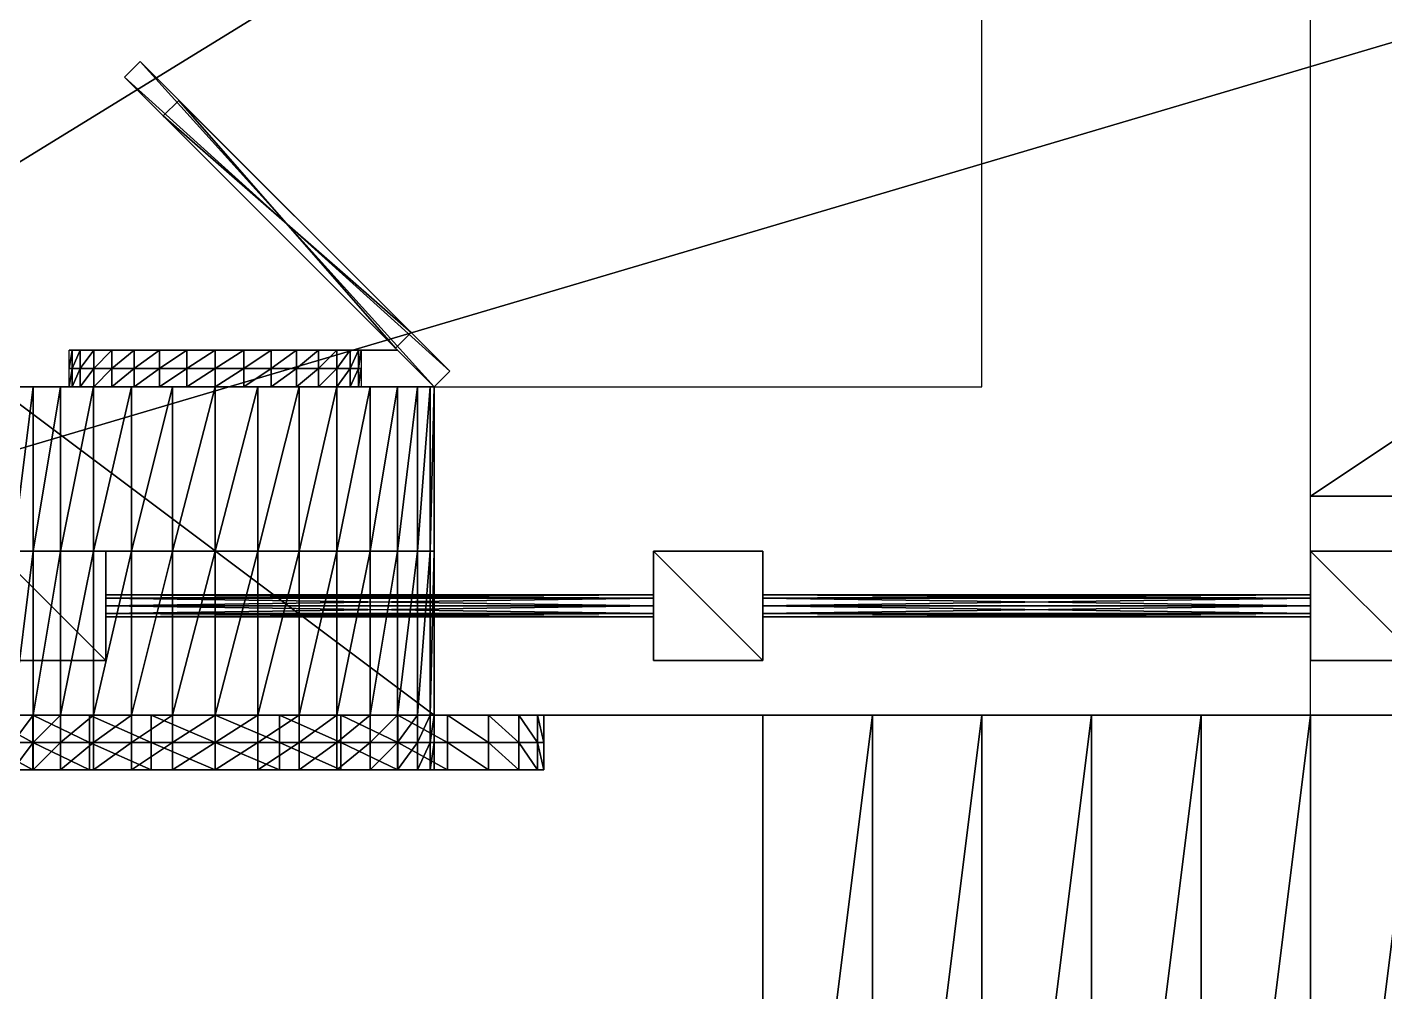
# Model space of a CAD drawing. Header units: metres. Extents: x -124 to 60, y -56 to 44.
# Drawn here: x -37.72 to -25.32, y 1.47 to 10.28 of the extents above; entities that cross this region are included whole.
import ezdxf

# ---------------------------------------------------------------- set-up
doc = ezdxf.new("R2010")
doc.units = ezdxf.units.M

msp = doc.modelspace()

# ---------------------------------------------------------------- linework, layer by layer
for points in [[(4, 26), (4, 6), (-26, 6)], [(-26, 6), (-26, 26), (4, 26)], [(-46, 4, 46), (8, 4, 46), (8, 20, 46)], [(8, 20, 46), (-46, 20, 46), (-46, 4, 46)], [(-20, 20, 20), (-20, 4, 20), (-46, 4, 20)], [(-46, 4, 20), (-46, 20, 20), (-20, 20, 20)], [(-29, 17, 8), (-43, 17, 8), (-43, 7, 8)], [(-43, 7, 8), (-29, 7, 8), (-29, 17, 8)], [(-36.8284, 9.82843, 16), (-36.687, 9.96985, 16), (-36.687, 9.96985, 8)], [(-36.687, 9.96985, 8), (-36.8284, 9.82843, 8), (-36.8284, 9.82843, 16)], [(-36.8284, 9.82843, 8), (-36.687, 9.96985, 8), (-33.8586, 7.14142, 8)], [(-36.687, 9.96985, 16), (-36.8284, 9.82843, 16), (-34, 7, 16)], [(-34, 7, 16), (-33.8586, 7.14142, 16), (-36.687, 9.96985, 16)], [(-36.4749, 9.47487, 8.75), (-36.8284, 9.82843, 8), (-34, 7, 8)], [(-34.3536, 7.35355, 15), (-34, 7, 16), (-36.8284, 9.82843, 16)], [(-36.8284, 9.82843, 16), (-36.4749, 9.47487, 15), (-34.3536, 7.35355, 15)], [(-36.4749, 9.47487, 15), (-36.8284, 9.82843, 16), (-36.8284, 9.82843, 8)], [(-36.8284, 9.82843, 8), (-36.4749, 9.47487, 8.75), (-36.4749, 9.47487, 15)], [(-33.8586, 7.14142, 8), (-34, 7, 8), (-36.8284, 9.82843, 8)], [(-36.4749, 9.47487, 8.75), (-36.3335, 9.61629, 8.75), (-36.3335, 9.61629, 10.25)], [(-36.3335, 9.61629, 10.25), (-36.4749, 9.47487, 10.25), (-36.4749, 9.47487, 8.75)], [(-36.4749, 9.47487, 10.25), (-36.3335, 9.61629, 10.25), (-34.2121, 7.49497, 10.25)], [(-36.3335, 9.61629, 8.75), (-36.4749, 9.47487, 8.75), (-34.3536, 7.35355, 8.75)], [(-36.3335, 9.61629, 11), (-36.3335, 9.61629, 15), (-36.4749, 9.47487, 15)], [(-36.4749, 9.47487, 15), (-36.4749, 9.47487, 11), (-36.3335, 9.61629, 11)], [(-34.2121, 7.49497, 11), (-36.3335, 9.61629, 11), (-36.4749, 9.47487, 11)], [(-34.3536, 7.35355, 15), (-36.4749, 9.47487, 15), (-36.3335, 9.61629, 15)], [(-34.3536, 7.35355, 8.75), (-34.2121, 7.49497, 8.75), (-36.3335, 9.61629, 8.75)], [(-36.3335, 9.61629, 15), (-34.2121, 7.49497, 15), (-34.3536, 7.35355, 15)], [(-36.3335, 9.61629, 10.25), (-36.3335, 9.61629, 8.75), (-34.2121, 7.49497, 8.75)], [(-34.2121, 7.49497, 8.75), (-34.2121, 7.49497, 10.25), (-36.3335, 9.61629, 10.25)], [(-36.3335, 9.61629, 15), (-36.3335, 9.61629, 11), (-34.2121, 7.49497, 11)], [(-34.2121, 7.49497, 11), (-34.2121, 7.49497, 15), (-36.3335, 9.61629, 15)], [(-34, 7, 8), (-34.3536, 7.35355, 8.75), (-36.4749, 9.47487, 8.75)], [(-34.2121, 7.49497, 10.25), (-34.3536, 7.35355, 10.25), (-36.4749, 9.47487, 10.25)], [(-36.4749, 9.47487, 11), (-34.3536, 7.35355, 11), (-34.2121, 7.49497, 11)], [(-36.4749, 9.47487, 10.25), (-34.3536, 7.35355, 10.25), (-34.3536, 7.35355, 11)], [(-34.3536, 7.35355, 11), (-36.4749, 9.47487, 11), (-36.4749, 9.47487, 10.25)], [(-34.3536, 7.35355, 10.25), (-34.2121, 7.49497, 10.25), (-34.2121, 7.49497, 8.75)], [(-34.2121, 7.49497, 8.75), (-34.3536, 7.35355, 8.75), (-34.3536, 7.35355, 10.25)], [(-34.2121, 7.49497, 15), (-34.2121, 7.49497, 11), (-34.3536, 7.35355, 11)], [(-34.3536, 7.35355, 11), (-34.3536, 7.35355, 15), (-34.2121, 7.49497, 15)], [(-37.3077, 7.33333, 16.2601), (-37.3077, 7.16667, 16.2601), (-37.3333, 7.16667, 16)], [(-37.3333, 7.16667, 16), (-37.3333, 7.33333, 16), (-37.3077, 7.33333, 16.2601)], [(-34.3333, 7.33333, 17.5), (-37.3333, 7.33333, 17.5), (-37.3333, 7.33333, 16)], [(-37.3333, 7.33333, 16), (-34.3333, 7.33333, 16), (-34.3333, 7.33333, 17.5)], [(-37.2318, 7.33333, 16.5102), (-37.2318, 7.16667, 16.5102), (-37.3077, 7.16667, 16.2601)], [(-37.3077, 7.16667, 16.2601), (-37.3077, 7.33333, 16.2601), (-37.2318, 7.33333, 16.5102)], [(-37.1086, 7.33333, 16.7408), (-37.1086, 7.16667, 16.7408), (-37.2318, 7.16667, 16.5102)], [(-37.2318, 7.16667, 16.5102), (-37.2318, 7.33333, 16.5102), (-37.1086, 7.33333, 16.7408)], [(-36.9428, 7.33333, 16.9428), (-36.9428, 7.16667, 16.9428), (-37.1086, 7.16667, 16.7408)], [(-37.1086, 7.16667, 16.7408), (-37.1086, 7.33333, 16.7408), (-36.9428, 7.33333, 16.9428)], [(-36.7408, 7.33333, 17.1086), (-36.7408, 7.16667, 17.1086), (-36.9428, 7.16667, 16.9428)], [(-36.9428, 7.16667, 16.9428), (-36.9428, 7.33333, 16.9428), (-36.7408, 7.33333, 17.1086)], [(-36.5102, 7.33333, 17.2318), (-36.5102, 7.16667, 17.2318), (-36.7408, 7.16667, 17.1086)], [(-36.7408, 7.16667, 17.1086), (-36.7408, 7.33333, 17.1086), (-36.5102, 7.33333, 17.2318)], [(-36.2601, 7.33333, 17.3077), (-36.2601, 7.16667, 17.3077), (-36.5102, 7.16667, 17.2318)], [(-36.5102, 7.16667, 17.2318), (-36.5102, 7.33333, 17.2318), (-36.2601, 7.33333, 17.3077)], [(-36, 7.33333, 17.3333), (-36, 7.16667, 17.3333), (-36.2601, 7.16667, 17.3077)], [(-36.2601, 7.16667, 17.3077), (-36.2601, 7.33333, 17.3077), (-36, 7.33333, 17.3333)], [(-35.7399, 7.33333, 17.3077), (-35.7399, 7.16667, 17.3077), (-36, 7.16667, 17.3333)], [(-36, 7.16667, 17.3333), (-36, 7.33333, 17.3333), (-35.7399, 7.33333, 17.3077)], [(-35.4898, 7.33333, 17.2318), (-35.4898, 7.16667, 17.2318), (-35.7399, 7.16667, 17.3077)], [(-35.7399, 7.16667, 17.3077), (-35.7399, 7.33333, 17.3077), (-35.4898, 7.33333, 17.2318)], [(-35.2592, 7.33333, 17.1086), (-35.2592, 7.16667, 17.1086), (-35.4898, 7.16667, 17.2318)], [(-35.4898, 7.16667, 17.2318), (-35.4898, 7.33333, 17.2318), (-35.2592, 7.33333, 17.1086)], [(-35.0572, 7.33333, 16.9428), (-35.0572, 7.16667, 16.9428), (-35.2592, 7.16667, 17.1086)], [(-35.2592, 7.16667, 17.1086), (-35.2592, 7.33333, 17.1086), (-35.0572, 7.33333, 16.9428)], [(-34.8914, 7.33333, 16.7408), (-34.8914, 7.16667, 16.7408), (-35.0572, 7.16667, 16.9428)], [(-35.0572, 7.16667, 16.9428), (-35.0572, 7.33333, 16.9428), (-34.8914, 7.33333, 16.7408)], [(-34.7682, 7.33333, 16.5102), (-34.7682, 7.16667, 16.5102), (-34.8914, 7.16667, 16.7408)], [(-34.8914, 7.16667, 16.7408), (-34.8914, 7.33333, 16.7408), (-34.7682, 7.33333, 16.5102)], [(-34.6923, 7.33333, 16.2601), (-34.6923, 7.16667, 16.2601), (-34.7682, 7.16667, 16.5102)], [(-34.7682, 7.16667, 16.5102), (-34.7682, 7.33333, 16.5102), (-34.6923, 7.33333, 16.2601)], [(-34.6667, 7.33333, 16), (-34.6667, 7.16667, 16), (-34.6923, 7.16667, 16.2601)], [(-34.6923, 7.16667, 16.2601), (-34.6923, 7.33333, 16.2601), (-34.6667, 7.33333, 16)], [(-34.3536, 7.35355, 8.75), (-34, 7, 8), (-34, 7, 16)], [(-34, 7, 16), (-34.3536, 7.35355, 15), (-34.3536, 7.35355, 8.75)], [(-37.3077, 7.16667, 16.2601), (-37.3077, 7, 16.2601), (-37.3333, 7, 16)], [(-37.3333, 7, 16), (-37.3333, 7.16667, 16), (-37.3077, 7.16667, 16.2601)], [(-37.2318, 7.16667, 16.5102), (-37.2318, 7, 16.5102), (-37.3077, 7, 16.2601)], [(-37.3077, 7, 16.2601), (-37.3077, 7.16667, 16.2601), (-37.2318, 7.16667, 16.5102)], [(-37.1086, 7.16667, 16.7408), (-37.1086, 7, 16.7408), (-37.2318, 7, 16.5102)], [(-37.2318, 7, 16.5102), (-37.2318, 7.16667, 16.5102), (-37.1086, 7.16667, 16.7408)], [(-36.9428, 7.16667, 16.9428), (-36.9428, 7, 16.9428), (-37.1086, 7, 16.7408)], [(-37.1086, 7, 16.7408), (-37.1086, 7.16667, 16.7408), (-36.9428, 7.16667, 16.9428)], [(-36.7408, 7.16667, 17.1086), (-36.7408, 7, 17.1086), (-36.9428, 7, 16.9428)], [(-36.9428, 7, 16.9428), (-36.9428, 7.16667, 16.9428), (-36.7408, 7.16667, 17.1086)], [(-36.5102, 7.16667, 17.2318), (-36.5102, 7, 17.2318), (-36.7408, 7, 17.1086)], [(-36.7408, 7, 17.1086), (-36.7408, 7.16667, 17.1086), (-36.5102, 7.16667, 17.2318)], [(-36.2601, 7.16667, 17.3077), (-36.2601, 7, 17.3077), (-36.5102, 7, 17.2318)], [(-36.5102, 7, 17.2318), (-36.5102, 7.16667, 17.2318), (-36.2601, 7.16667, 17.3077)], [(-36, 7.16667, 17.3333), (-36, 7, 17.3333), (-36.2601, 7, 17.3077)], [(-36.2601, 7, 17.3077), (-36.2601, 7.16667, 17.3077), (-36, 7.16667, 17.3333)], [(-35.7399, 7.16667, 17.3077), (-35.7399, 7, 17.3077), (-36, 7, 17.3333)], [(-36, 7, 17.3333), (-36, 7.16667, 17.3333), (-35.7399, 7.16667, 17.3077)], [(-35.4898, 7.16667, 17.2318), (-35.4898, 7, 17.2318), (-35.7399, 7, 17.3077)], [(-35.7399, 7, 17.3077), (-35.7399, 7.16667, 17.3077), (-35.4898, 7.16667, 17.2318)], [(-35.2592, 7.16667, 17.1086), (-35.2592, 7, 17.1086), (-35.4898, 7, 17.2318)], [(-35.4898, 7, 17.2318), (-35.4898, 7.16667, 17.2318), (-35.2592, 7.16667, 17.1086)], [(-35.0572, 7.16667, 16.9428), (-35.0572, 7, 16.9428), (-35.2592, 7, 17.1086)], [(-35.2592, 7, 17.1086), (-35.2592, 7.16667, 17.1086), (-35.0572, 7.16667, 16.9428)], [(-34.8914, 7.16667, 16.7408), (-34.8914, 7, 16.7408), (-35.0572, 7, 16.9428)], [(-35.0572, 7, 16.9428), (-35.0572, 7.16667, 16.9428), (-34.8914, 7.16667, 16.7408)], [(-34.7682, 7.16667, 16.5102), (-34.7682, 7, 16.5102), (-34.8914, 7, 16.7408)], [(-34.8914, 7, 16.7408), (-34.8914, 7.16667, 16.7408), (-34.7682, 7.16667, 16.5102)], [(-34.6923, 7.16667, 16.2601), (-34.6923, 7, 16.2601), (-34.7682, 7, 16.5102)], [(-34.7682, 7, 16.5102), (-34.7682, 7.16667, 16.5102), (-34.6923, 7.16667, 16.2601)], [(-34.6667, 7.16667, 16), (-34.6667, 7, 16), (-34.6923, 7, 16.2601)], [(-34.6923, 7, 16.2601), (-34.6923, 7.16667, 16.2601), (-34.6667, 7.16667, 16)], [(-34, 7, 8), (-33.8586, 7.14142, 8), (-33.8586, 7.14142, 16)], [(-33.8586, 7.14142, 16), (-34, 7, 16), (-34, 7, 8)], [(-34, 4, 8), (-34, 7, 8), (-38, 7, 8)], [(-38, 7, 8), (-38, 4, 8), (-34, 4, 8)], [(-37.6346, 7, 16.3252), (-37.9616, 7, 16.3902), (-38, 7, 16)], [(-38, 7, 16), (-37.6667, 7, 16), (-37.6346, 7, 16.3252)], [(-37.5398, 7, 16.6378), (-37.8478, 7, 16.7654), (-37.9616, 7, 16.3902)], [(-37.9616, 7, 16.3902), (-37.6346, 7, 16.3252), (-37.5398, 7, 16.6378)], [(-37.8478, 5.5, 16.7654), (-37.8478, 7, 16.7654), (-37.6629, 7, 17.1111)], [(-37.6629, 7, 17.1111), (-37.6629, 5.5, 17.1111), (-37.8478, 5.5, 16.7654)], [(-37.3858, 7, 16.926), (-37.6629, 7, 17.1111), (-37.8478, 7, 16.7654)], [(-37.8478, 7, 16.7654), (-37.5398, 7, 16.6378), (-37.3858, 7, 16.926)], [(-37.3077, 7, 16.2601), (-37.6346, 7, 16.3252), (-37.6667, 7, 16)], [(-37.6667, 7, 16), (-37.3333, 7, 16), (-37.3077, 7, 16.2601)], [(-37.6629, 5.5, 17.1111), (-37.6629, 7, 17.1111), (-37.4142, 7, 17.4142)], [(-37.4142, 7, 17.4142), (-37.4142, 5.5, 17.4142), (-37.6629, 5.5, 17.1111)], [(-37.1785, 7, 17.1785), (-37.4142, 7, 17.4142), (-37.6629, 7, 17.1111)], [(-37.6629, 7, 17.1111), (-37.3858, 7, 16.926), (-37.1785, 7, 17.1785)], [(-37.2318, 7, 16.5102), (-37.5398, 7, 16.6378), (-37.6346, 7, 16.3252)], [(-37.6346, 7, 16.3252), (-37.3077, 7, 16.2601), (-37.2318, 7, 16.5102)], [(-37.1086, 7, 16.7408), (-37.3858, 7, 16.926), (-37.5398, 7, 16.6378)], [(-37.5398, 7, 16.6378), (-37.2318, 7, 16.5102), (-37.1086, 7, 16.7408)], [(-37.4142, 5.5, 17.4142), (-37.4142, 7, 17.4142), (-37.1111, 7, 17.6629)], [(-37.1111, 7, 17.6629), (-37.1111, 5.5, 17.6629), (-37.4142, 5.5, 17.4142)], [(-36.9259, 7, 17.3858), (-37.1111, 7, 17.6629), (-37.4142, 7, 17.4142)], [(-37.4142, 7, 17.4142), (-37.1785, 7, 17.1785), (-36.9259, 7, 17.3858)], [(-36.9428, 7, 16.9428), (-37.1785, 7, 17.1785), (-37.3858, 7, 16.926)], [(-37.3858, 7, 16.926), (-37.1086, 7, 16.7408), (-36.9428, 7, 16.9428)], [(-36.7408, 7, 17.1086), (-36.9259, 7, 17.3858), (-37.1785, 7, 17.1785)], [(-37.1785, 7, 17.1785), (-36.9428, 7, 16.9428), (-36.7408, 7, 17.1086)], [(-37.1111, 5.5, 17.6629), (-37.1111, 7, 17.6629), (-36.7654, 7, 17.8478)], [(-36.7654, 7, 17.8478), (-36.7654, 5.5, 17.8478), (-37.1111, 5.5, 17.6629)], [(-36.6378, 7, 17.5398), (-36.7654, 7, 17.8478), (-37.1111, 7, 17.6629)], [(-37.1111, 7, 17.6629), (-36.9259, 7, 17.3858), (-36.6378, 7, 17.5398)], [(-36.5102, 7, 17.2318), (-36.6378, 7, 17.5398), (-36.9259, 7, 17.3858)], [(-36.9259, 7, 17.3858), (-36.7408, 7, 17.1086), (-36.5102, 7, 17.2318)], [(-36.7654, 5.5, 17.8478), (-36.7654, 7, 17.8478), (-36.3902, 7, 17.9616)], [(-36.3902, 7, 17.9616), (-36.3902, 5.5, 17.9616), (-36.7654, 5.5, 17.8478)], [(-36.3251, 7, 17.6346), (-36.3902, 7, 17.9616), (-36.7654, 7, 17.8478)], [(-36.7654, 7, 17.8478), (-36.6378, 7, 17.5398), (-36.3251, 7, 17.6346)], [(-36.2601, 7, 17.3077), (-36.3251, 7, 17.6346), (-36.6378, 7, 17.5398)], [(-36.6378, 7, 17.5398), (-36.5102, 7, 17.2318), (-36.2601, 7, 17.3077)], [(-36.3902, 5.5, 17.9616), (-36.3902, 7, 17.9616), (-36, 7, 18)], [(-36, 7, 18), (-36, 5.5, 18), (-36.3902, 5.5, 17.9616)], [(-36, 7, 17.6667), (-36, 7, 18), (-36.3902, 7, 17.9616)], [(-36.3902, 7, 17.9616), (-36.3251, 7, 17.6346), (-36, 7, 17.6667)], [(-36, 7, 17.3333), (-36, 7, 17.6667), (-36.3251, 7, 17.6346)], [(-36.3251, 7, 17.6346), (-36.2601, 7, 17.3077), (-36, 7, 17.3333)], [(-36, 5.5, 18), (-36, 7, 18), (-35.6098, 7, 17.9616)], [(-35.6098, 7, 17.9616), (-35.6098, 5.5, 17.9616), (-36, 5.5, 18)], [(-35.7399, 7, 17.3077), (-35.6749, 7, 17.6346), (-36, 7, 17.6667)], [(-36, 7, 17.6667), (-36, 7, 17.3333), (-35.7399, 7, 17.3077)], [(-35.6749, 7, 17.6346), (-35.6098, 7, 17.9616), (-36, 7, 18)], [(-36, 7, 18), (-36, 7, 17.6667), (-35.6749, 7, 17.6346)], [(-35.6749, 7, 17.6346), (-35.7399, 7, 17.3077), (-35.4898, 7, 17.2318)], [(-35.4898, 7, 17.2318), (-35.3622, 7, 17.5398), (-35.6749, 7, 17.6346)], [(-35.6098, 7, 17.9616), (-35.6749, 7, 17.6346), (-35.3622, 7, 17.5398)], [(-35.6098, 5.5, 17.9616), (-35.6098, 7, 17.9616), (-35.2346, 7, 17.8478)], [(-35.2346, 7, 17.8478), (-35.2346, 5.5, 17.8478), (-35.6098, 5.5, 17.9616)], [(-35.3622, 7, 17.5398), (-35.2346, 7, 17.8478), (-35.6098, 7, 17.9616)], [(-35.3622, 7, 17.5398), (-35.4898, 7, 17.2318), (-35.2592, 7, 17.1086)], [(-35.2592, 7, 17.1086), (-35.0741, 7, 17.3858), (-35.3622, 7, 17.5398)], [(-35.2346, 7, 17.8478), (-35.3622, 7, 17.5398), (-35.0741, 7, 17.3858)], [(-35.0741, 7, 17.3858), (-35.2592, 7, 17.1086), (-35.0572, 7, 16.9428)], [(-35.2346, 5.5, 17.8478), (-35.2346, 7, 17.8478), (-34.8889, 7, 17.6629)], [(-34.8889, 7, 17.6629), (-34.8889, 5.5, 17.6629), (-35.2346, 5.5, 17.8478)], [(-35.0741, 7, 17.3858), (-34.8889, 7, 17.6629), (-35.2346, 7, 17.8478)], [(-35.0572, 7, 16.9428), (-34.8215, 7, 17.1785), (-35.0741, 7, 17.3858)], [(-34.8889, 7, 17.6629), (-35.0741, 7, 17.3858), (-34.8215, 7, 17.1785)], [(-34.8215, 7, 17.1785), (-35.0572, 7, 16.9428), (-34.8914, 7, 16.7408)], [(-34.6142, 7, 16.926), (-34.8914, 7, 16.7408), (-34.7682, 7, 16.5102)], [(-34.8914, 7, 16.7408), (-34.6142, 7, 16.926), (-34.8215, 7, 17.1785)], [(-34.8889, 5.5, 17.6629), (-34.8889, 7, 17.6629), (-34.5858, 7, 17.4142)], [(-34.5858, 7, 17.4142), (-34.5858, 5.5, 17.4142), (-34.8889, 5.5, 17.6629)], [(-34.8215, 7, 17.1785), (-34.5858, 7, 17.4142), (-34.8889, 7, 17.6629)], [(-34.5858, 7, 17.4142), (-34.8215, 7, 17.1785), (-34.6142, 7, 16.926)], [(-34.4602, 7, 16.6378), (-34.7682, 7, 16.5102), (-34.6923, 7, 16.2601)], [(-34.7682, 7, 16.5102), (-34.4602, 7, 16.6378), (-34.6142, 7, 16.926)], [(-34.3654, 7, 16.3252), (-34.6923, 7, 16.2601), (-34.6667, 7, 16)], [(-34.6923, 7, 16.2601), (-34.3654, 7, 16.3252), (-34.4602, 7, 16.6378)], [(-34.6667, 7, 16), (-34.3333, 7, 16), (-34.3654, 7, 16.3252)], [(-34.3371, 7, 17.1111), (-34.6142, 7, 16.926), (-34.4602, 7, 16.6378)], [(-34.6142, 7, 16.926), (-34.3371, 7, 17.1111), (-34.5858, 7, 17.4142)], [(-34.5858, 5.5, 17.4142), (-34.5858, 7, 17.4142), (-34.3371, 7, 17.1111)], [(-34.3371, 7, 17.1111), (-34.3371, 5.5, 17.1111), (-34.5858, 5.5, 17.4142)], [(-34.1522, 7, 16.7654), (-34.4602, 7, 16.6378), (-34.3654, 7, 16.3252)], [(-34.4602, 7, 16.6378), (-34.1522, 7, 16.7654), (-34.3371, 7, 17.1111)], [(-34.0384, 7, 16.3902), (-34.3654, 7, 16.3252), (-34.3333, 7, 16)], [(-34.3654, 7, 16.3252), (-34.0384, 7, 16.3902), (-34.1522, 7, 16.7654)], [(-34.3371, 5.5, 17.1111), (-34.3371, 7, 17.1111), (-34.1522, 7, 16.7654)], [(-34.1522, 7, 16.7654), (-34.1522, 5.5, 16.7654), (-34.3371, 5.5, 17.1111)], [(-34.3333, 7, 16), (-34, 7, 16), (-34.0384, 7, 16.3902)], [(-34.1522, 5.5, 16.7654), (-34.1522, 7, 16.7654), (-34.0384, 7, 16.3902)], [(-34.0384, 7, 16.3902), (-34.0384, 5.5, 16.3902), (-34.1522, 5.5, 16.7654)], [(-34.0384, 5.5, 16.3902), (-34.0384, 7, 16.3902), (-34, 7, 16)], [(-34, 7, 16), (-34, 5.5, 16), (-34.0384, 5.5, 16.3902)], [(-34, 4, 8), (-34, 4, 16), (-34, 7, 16)], [(-34, 7, 16), (-34, 7, 8), (-34, 4, 8)], [(-26, 0), (-26, 6), (-18, 6)], [(-18, 6), (-18, 0), (-26, 0)], [(-37, 4.5, 24), (-37, 5.5, 24), (-38, 5.5, 24)], [(-38, 5.5, 24), (-38, 4.5, 24), (-37, 4.5, 24)], [(-38, 5.5, 20), (-38, 5.5, 24), (-37, 5.5, 24)], [(-37, 5.5, 24), (-37, 5.5, 20), (-38, 5.5, 20)], [(-37.8478, 4, 16.7654), (-37.8478, 5.5, 16.7654), (-37.6629, 5.5, 17.1111)], [(-37.6629, 5.5, 17.1111), (-37.6629, 4, 17.1111), (-37.8478, 4, 16.7654)], [(-37.6629, 4, 17.1111), (-37.6629, 5.5, 17.1111), (-37.4142, 5.5, 17.4142)], [(-37.4142, 5.5, 17.4142), (-37.4142, 4, 17.4142), (-37.6629, 4, 17.1111)], [(-37.4142, 4, 17.4142), (-37.4142, 5.5, 17.4142), (-37.1111, 5.5, 17.6629)], [(-37.1111, 5.5, 17.6629), (-37.1111, 4, 17.6629), (-37.4142, 4, 17.4142)], [(-37.1111, 4, 17.6629), (-37.1111, 5.5, 17.6629), (-36.7654, 5.5, 17.8478)], [(-36.7654, 5.5, 17.8478), (-36.7654, 4, 17.8478), (-37.1111, 4, 17.6629)], [(-37, 5.5, 20), (-37, 5.5, 24), (-37, 4.5, 24)], [(-37, 4.5, 24), (-37, 4.5, 20), (-37, 5.5, 20)], [(-36.7654, 4, 17.8478), (-36.7654, 5.5, 17.8478), (-36.3902, 5.5, 17.9616)], [(-36.3902, 5.5, 17.9616), (-36.3902, 4, 17.9616), (-36.7654, 4, 17.8478)], [(-36.3902, 4, 17.9616), (-36.3902, 5.5, 17.9616), (-36, 5.5, 18)], [(-36, 5.5, 18), (-36, 4, 18), (-36.3902, 4, 17.9616)], [(-36, 4, 18), (-36, 5.5, 18), (-35.6098, 5.5, 17.9616)], [(-35.6098, 5.5, 17.9616), (-35.6098, 4, 17.9616), (-36, 4, 18)], [(-35.6098, 4, 17.9616), (-35.6098, 5.5, 17.9616), (-35.2346, 5.5, 17.8478)], [(-35.2346, 5.5, 17.8478), (-35.2346, 4, 17.8478), (-35.6098, 4, 17.9616)], [(-35.2346, 4, 17.8478), (-35.2346, 5.5, 17.8478), (-34.8889, 5.5, 17.6629)], [(-34.8889, 5.5, 17.6629), (-34.8889, 4, 17.6629), (-35.2346, 4, 17.8478)], [(-34.8889, 4, 17.6629), (-34.8889, 5.5, 17.6629), (-34.5858, 5.5, 17.4142)], [(-34.5858, 5.5, 17.4142), (-34.5858, 4, 17.4142), (-34.8889, 4, 17.6629)], [(-34.5858, 4, 17.4142), (-34.5858, 5.5, 17.4142), (-34.3371, 5.5, 17.1111)], [(-34.3371, 5.5, 17.1111), (-34.3371, 4, 17.1111), (-34.5858, 4, 17.4142)], [(-34.3371, 4, 17.1111), (-34.3371, 5.5, 17.1111), (-34.1522, 5.5, 16.7654)], [(-34.1522, 5.5, 16.7654), (-34.1522, 4, 16.7654), (-34.3371, 4, 17.1111)], [(-34.1522, 4, 16.7654), (-34.1522, 5.5, 16.7654), (-34.0384, 5.5, 16.3902)], [(-34.0384, 5.5, 16.3902), (-34.0384, 4, 16.3902), (-34.1522, 4, 16.7654)], [(-34.0384, 4, 16.3902), (-34.0384, 5.5, 16.3902), (-34, 5.5, 16)], [(-34, 5.5, 16), (-34, 4, 16), (-34.0384, 4, 16.3902)], [(-31, 4.5, 24), (-31, 5.5, 24), (-32, 5.5, 24)], [(-32, 5.5, 24), (-32, 4.5, 24), (-31, 4.5, 24)], [(-32, 5.5, 20), (-32, 5.5, 24), (-31, 5.5, 24)], [(-31, 5.5, 24), (-31, 5.5, 20), (-32, 5.5, 20)], [(-32, 4.5, 20), (-32, 4.5, 24), (-32, 5.5, 24)], [(-32, 5.5, 24), (-32, 5.5, 20), (-32, 4.5, 20)], [(-31, 5.5, 20), (-31, 5.5, 24), (-31, 4.5, 24)], [(-31, 4.5, 24), (-31, 4.5, 20), (-31, 5.5, 20)], [(-25, 4.5, 24), (-25, 5.5, 24), (-26, 5.5, 24)], [(-26, 5.5, 24), (-26, 4.5, 24), (-25, 4.5, 24)], [(-26, 5.5, 20), (-26, 5.5, 24), (-25, 5.5, 24)], [(-25, 5.5, 24), (-25, 5.5, 20), (-26, 5.5, 20)], [(-26, 4.5, 20), (-26, 4.5, 24), (-26, 5.5, 24)], [(-26, 5.5, 24), (-26, 5.5, 20), (-26, 4.5, 20)], [(-32, 5.07071, 23.5707), (-32, 5.1, 23.5), (-37, 5.1, 23.5)], [(-37, 5.1, 23.5), (-37, 5.07071, 23.5707), (-32, 5.07071, 23.5707)], [(-32, 5.1, 23.5), (-32, 5.07071, 23.4293), (-37, 5.07071, 23.4293)], [(-37, 5.07071, 23.4293), (-37, 5.1, 23.5), (-32, 5.1, 23.5)], [(-32, 5.07071, 22.5707), (-32, 5.1, 22.5), (-37, 5.1, 22.5)], [(-37, 5.1, 22.5), (-37, 5.07071, 22.5707), (-32, 5.07071, 22.5707)], [(-32, 5.1, 22.5), (-32, 5.07071, 22.4293), (-37, 5.07071, 22.4293)], [(-37, 5.07071, 22.4293), (-37, 5.1, 22.5), (-32, 5.1, 22.5)], [(-32, 5.07071, 21.5707), (-32, 5.1, 21.5), (-37, 5.1, 21.5)], [(-37, 5.1, 21.5), (-37, 5.07071, 21.5707), (-32, 5.07071, 21.5707)], [(-32, 5.1, 21.5), (-32, 5.07071, 21.4293), (-37, 5.07071, 21.4293)], [(-37, 5.07071, 21.4293), (-37, 5.1, 21.5), (-32, 5.1, 21.5)], [(-26, 5.07071, 23.5707), (-26, 5.1, 23.5), (-31, 5.1, 23.5)], [(-31, 5.1, 23.5), (-31, 5.07071, 23.5707), (-26, 5.07071, 23.5707)], [(-26, 5.1, 23.5), (-26, 5.07071, 23.4293), (-31, 5.07071, 23.4293)], [(-31, 5.07071, 23.4293), (-31, 5.1, 23.5), (-26, 5.1, 23.5)], [(-26, 5.07071, 22.5707), (-26, 5.1, 22.5), (-31, 5.1, 22.5)], [(-31, 5.1, 22.5), (-31, 5.07071, 22.5707), (-26, 5.07071, 22.5707)], [(-26, 5.1, 22.5), (-26, 5.07071, 22.4293), (-31, 5.07071, 22.4293)], [(-31, 5.07071, 22.4293), (-31, 5.1, 22.5), (-26, 5.1, 22.5)], [(-26, 5.07071, 21.5707), (-26, 5.1, 21.5), (-31, 5.1, 21.5)], [(-31, 5.1, 21.5), (-31, 5.07071, 21.5707), (-26, 5.07071, 21.5707)], [(-26, 5.1, 21.5), (-26, 5.07071, 21.4293), (-31, 5.07071, 21.4293)], [(-31, 5.07071, 21.4293), (-31, 5.1, 21.5), (-26, 5.1, 21.5)], [(-32, 5, 23.6), (-32, 5.07071, 23.5707), (-37, 5.07071, 23.5707)], [(-37, 5.07071, 23.5707), (-37, 5, 23.6), (-32, 5, 23.6)], [(-32, 5.07071, 23.4293), (-32, 5, 23.4), (-37, 5, 23.4)], [(-37, 5, 23.4), (-37, 5.07071, 23.4293), (-32, 5.07071, 23.4293)], [(-32, 5, 22.6), (-32, 5.07071, 22.5707), (-37, 5.07071, 22.5707)], [(-37, 5.07071, 22.5707), (-37, 5, 22.6), (-32, 5, 22.6)], [(-32, 5.07071, 22.4293), (-32, 5, 22.4), (-37, 5, 22.4)], [(-37, 5, 22.4), (-37, 5.07071, 22.4293), (-32, 5.07071, 22.4293)], [(-32, 5, 21.6), (-32, 5.07071, 21.5707), (-37, 5.07071, 21.5707)], [(-37, 5.07071, 21.5707), (-37, 5, 21.6), (-32, 5, 21.6)], [(-32, 5.07071, 21.4293), (-32, 5, 21.4), (-37, 5, 21.4)], [(-37, 5, 21.4), (-37, 5.07071, 21.4293), (-32, 5.07071, 21.4293)], [(-32, 4.92929, 23.5707), (-32, 5, 23.6), (-37, 5, 23.6)], [(-37, 5, 23.6), (-37, 4.92929, 23.5707), (-32, 4.92929, 23.5707)], [(-32, 5, 23.4), (-32, 4.92929, 23.4293), (-37, 4.92929, 23.4293)], [(-37, 4.92929, 23.4293), (-37, 5, 23.4), (-32, 5, 23.4)], [(-32, 4.92929, 22.5707), (-32, 5, 22.6), (-37, 5, 22.6)], [(-37, 5, 22.6), (-37, 4.92929, 22.5707), (-32, 4.92929, 22.5707)], [(-32, 5, 22.4), (-32, 4.92929, 22.4293), (-37, 4.92929, 22.4293)], [(-37, 4.92929, 22.4293), (-37, 5, 22.4), (-32, 5, 22.4)], [(-32, 4.92929, 21.5707), (-32, 5, 21.6), (-37, 5, 21.6)], [(-37, 5, 21.6), (-37, 4.92929, 21.5707), (-32, 4.92929, 21.5707)], [(-32, 5, 21.4), (-32, 4.92929, 21.4293), (-37, 4.92929, 21.4293)], [(-37, 4.92929, 21.4293), (-37, 5, 21.4), (-32, 5, 21.4)], [(-26, 5, 23.6), (-26, 5.07071, 23.5707), (-31, 5.07071, 23.5707)], [(-31, 5.07071, 23.5707), (-31, 5, 23.6), (-26, 5, 23.6)], [(-26, 5.07071, 23.4293), (-26, 5, 23.4), (-31, 5, 23.4)], [(-31, 5, 23.4), (-31, 5.07071, 23.4293), (-26, 5.07071, 23.4293)], [(-26, 5, 22.6), (-26, 5.07071, 22.5707), (-31, 5.07071, 22.5707)], [(-31, 5.07071, 22.5707), (-31, 5, 22.6), (-26, 5, 22.6)], [(-26, 5.07071, 22.4293), (-26, 5, 22.4), (-31, 5, 22.4)], [(-31, 5, 22.4), (-31, 5.07071, 22.4293), (-26, 5.07071, 22.4293)], [(-26, 5, 21.6), (-26, 5.07071, 21.5707), (-31, 5.07071, 21.5707)], [(-31, 5.07071, 21.5707), (-31, 5, 21.6), (-26, 5, 21.6)], [(-26, 5.07071, 21.4293), (-26, 5, 21.4), (-31, 5, 21.4)], [(-31, 5, 21.4), (-31, 5.07071, 21.4293), (-26, 5.07071, 21.4293)], [(-26, 4.92929, 23.5707), (-26, 5, 23.6), (-31, 5, 23.6)], [(-31, 5, 23.6), (-31, 4.92929, 23.5707), (-26, 4.92929, 23.5707)], [(-26, 5, 23.4), (-26, 4.92929, 23.4293), (-31, 4.92929, 23.4293)], [(-31, 4.92929, 23.4293), (-31, 5, 23.4), (-26, 5, 23.4)], [(-26, 4.92929, 22.5707), (-26, 5, 22.6), (-31, 5, 22.6)], [(-31, 5, 22.6), (-31, 4.92929, 22.5707), (-26, 4.92929, 22.5707)], [(-26, 5, 22.4), (-26, 4.92929, 22.4293), (-31, 4.92929, 22.4293)], [(-31, 4.92929, 22.4293), (-31, 5, 22.4), (-26, 5, 22.4)], [(-26, 4.92929, 21.5707), (-26, 5, 21.6), (-31, 5, 21.6)], [(-31, 5, 21.6), (-31, 4.92929, 21.5707), (-26, 4.92929, 21.5707)], [(-26, 5, 21.4), (-26, 4.92929, 21.4293), (-31, 4.92929, 21.4293)], [(-31, 4.92929, 21.4293), (-31, 5, 21.4), (-26, 5, 21.4)], [(-32, 4.9, 23.5), (-32, 4.92929, 23.5707), (-37, 4.92929, 23.5707)], [(-37, 4.92929, 23.5707), (-37, 4.9, 23.5), (-32, 4.9, 23.5)], [(-32, 4.92929, 23.4293), (-32, 4.9, 23.5), (-37, 4.9, 23.5)], [(-37, 4.9, 23.5), (-37, 4.92929, 23.4293), (-32, 4.92929, 23.4293)], [(-32, 4.9, 22.5), (-32, 4.92929, 22.5707), (-37, 4.92929, 22.5707)], [(-37, 4.92929, 22.5707), (-37, 4.9, 22.5), (-32, 4.9, 22.5)], [(-32, 4.92929, 22.4293), (-32, 4.9, 22.5), (-37, 4.9, 22.5)], [(-37, 4.9, 22.5), (-37, 4.92929, 22.4293), (-32, 4.92929, 22.4293)], [(-32, 4.9, 21.5), (-32, 4.92929, 21.5707), (-37, 4.92929, 21.5707)], [(-37, 4.92929, 21.5707), (-37, 4.9, 21.5), (-32, 4.9, 21.5)], [(-32, 4.92929, 21.4293), (-32, 4.9, 21.5), (-37, 4.9, 21.5)], [(-37, 4.9, 21.5), (-37, 4.92929, 21.4293), (-32, 4.92929, 21.4293)], [(-26, 4.9, 23.5), (-26, 4.92929, 23.5707), (-31, 4.92929, 23.5707)], [(-31, 4.92929, 23.5707), (-31, 4.9, 23.5), (-26, 4.9, 23.5)], [(-26, 4.92929, 23.4293), (-26, 4.9, 23.5), (-31, 4.9, 23.5)], [(-31, 4.9, 23.5), (-31, 4.92929, 23.4293), (-26, 4.92929, 23.4293)], [(-26, 4.9, 22.5), (-26, 4.92929, 22.5707), (-31, 4.92929, 22.5707)], [(-31, 4.92929, 22.5707), (-31, 4.9, 22.5), (-26, 4.9, 22.5)], [(-26, 4.92929, 22.4293), (-26, 4.9, 22.5), (-31, 4.9, 22.5)], [(-31, 4.9, 22.5), (-31, 4.92929, 22.4293), (-26, 4.92929, 22.4293)], [(-26, 4.9, 21.5), (-26, 4.92929, 21.5707), (-31, 4.92929, 21.5707)], [(-31, 4.92929, 21.5707), (-31, 4.9, 21.5), (-26, 4.9, 21.5)], [(-26, 4.92929, 21.4293), (-26, 4.9, 21.5), (-31, 4.9, 21.5)], [(-31, 4.9, 21.5), (-31, 4.92929, 21.4293), (-26, 4.92929, 21.4293)], [(-37, 4.5, 20), (-37, 4.5, 24), (-38, 4.5, 24)], [(-38, 4.5, 24), (-38, 4.5, 20), (-37, 4.5, 20)], [(-31, 4.5, 20), (-31, 4.5, 24), (-32, 4.5, 24)], [(-32, 4.5, 24), (-32, 4.5, 20), (-31, 4.5, 20)], [(-25, 4.5, 20), (-25, 4.5, 24), (-26, 4.5, 24)], [(-26, 4.5, 24), (-26, 4.5, 20), (-25, 4.5, 20)], [(-46, 4, 8), (-31, 4, 8), (-31, -4, 8)], [(-31, -4, 8), (-46, -4, 8), (-46, 4, 8)], [(-46, 4, 19), (-20, 4, 19), (-20, 4, 20)], [(-20, 4, 20), (-46, 4, 20), (-46, 4, 19)], [(-46, 4, 19), (-36, 4, 19), (-39, 4, 16)], [(-37.6667, 3.75, 18.4944), (-37.6667, 4, 18.4944), (-38.1213, 4, 18.1213)], [(-38.1213, 4, 18.1213), (-38.1213, 3.75, 18.1213), (-37.6667, 3.75, 18.4944)], [(-37.6629, 4, 17.1111), (-37.6629, 3.75, 17.1111), (-37.8478, 3.75, 16.7654)], [(-37.8478, 3.75, 16.7654), (-37.8478, 4, 16.7654), (-37.6629, 4, 17.1111)], [(-37.148, 3.75, 18.7716), (-37.148, 4, 18.7716), (-37.6667, 4, 18.4944)], [(-37.6667, 4, 18.4944), (-37.6667, 3.75, 18.4944), (-37.148, 3.75, 18.7716)], [(-37.4142, 4, 17.4142), (-37.4142, 3.75, 17.4142), (-37.6629, 3.75, 17.1111)], [(-37.6629, 3.75, 17.1111), (-37.6629, 4, 17.1111), (-37.4142, 4, 17.4142)], [(-37.1111, 4, 17.6629), (-37.1111, 3.75, 17.6629), (-37.4142, 3.75, 17.4142)], [(-37.4142, 3.75, 17.4142), (-37.4142, 4, 17.4142), (-37.1111, 4, 17.6629)], [(-36.5853, 3.75, 18.9424), (-36.5853, 4, 18.9424), (-37.148, 4, 18.7716)], [(-37.148, 4, 18.7716), (-37.148, 3.75, 18.7716), (-36.5853, 3.75, 18.9424)], [(-36.7654, 4, 17.8478), (-36.7654, 3.75, 17.8478), (-37.1111, 3.75, 17.6629)], [(-37.1111, 3.75, 17.6629), (-37.1111, 4, 17.6629), (-36.7654, 4, 17.8478)], [(-36.3902, 4, 17.9616), (-36.3902, 3.75, 17.9616), (-36.7654, 3.75, 17.8478)], [(-36.7654, 3.75, 17.8478), (-36.7654, 4, 17.8478), (-36.3902, 4, 17.9616)], [(-36, 3.75, 19), (-36, 4, 19), (-36.5853, 4, 18.9424)], [(-36.5853, 4, 18.9424), (-36.5853, 3.75, 18.9424), (-36, 3.75, 19)], [(-36, 4, 18), (-36, 3.75, 18), (-36.3902, 3.75, 17.9616)], [(-36.3902, 3.75, 17.9616), (-36.3902, 4, 17.9616), (-36, 4, 18)], [(-35.6098, 4, 17.9616), (-35.6098, 3.75, 17.9616), (-36, 3.75, 18)], [(-36, 3.75, 18), (-36, 4, 18), (-35.6098, 4, 17.9616)], [(-35.4147, 3.75, 18.9424), (-35.4147, 4, 18.9424), (-36, 4, 19)], [(-36, 4, 19), (-36, 3.75, 19), (-35.4147, 3.75, 18.9424)], [(-20, 4, 19), (-36, 4, 19), (-33, 4, 16)], [(-35.2346, 4, 17.8478), (-35.2346, 3.75, 17.8478), (-35.6098, 3.75, 17.9616)], [(-35.6098, 3.75, 17.9616), (-35.6098, 4, 17.9616), (-35.2346, 4, 17.8478)], [(-34.852, 3.75, 18.7716), (-34.852, 4, 18.7716), (-35.4147, 4, 18.9424)], [(-35.4147, 4, 18.9424), (-35.4147, 3.75, 18.9424), (-34.852, 3.75, 18.7716)], [(-34.8889, 4, 17.6629), (-34.8889, 3.75, 17.6629), (-35.2346, 3.75, 17.8478)], [(-35.2346, 3.75, 17.8478), (-35.2346, 4, 17.8478), (-34.8889, 4, 17.6629)], [(-34.5858, 4, 17.4142), (-34.5858, 3.75, 17.4142), (-34.8889, 3.75, 17.6629)], [(-34.8889, 3.75, 17.6629), (-34.8889, 4, 17.6629), (-34.5858, 4, 17.4142)], [(-34.3333, 3.75, 18.4944), (-34.3333, 4, 18.4944), (-34.852, 4, 18.7716)], [(-34.852, 4, 18.7716), (-34.852, 3.75, 18.7716), (-34.3333, 3.75, 18.4944)], [(-34.3371, 4, 17.1111), (-34.3371, 3.75, 17.1111), (-34.5858, 3.75, 17.4142)], [(-34.5858, 3.75, 17.4142), (-34.5858, 4, 17.4142), (-34.3371, 4, 17.1111)], [(-34.1522, 4, 16.7654), (-34.1522, 3.75, 16.7654), (-34.3371, 3.75, 17.1111)], [(-34.3371, 3.75, 17.1111), (-34.3371, 4, 17.1111), (-34.1522, 4, 16.7654)], [(-33.8787, 3.75, 18.1213), (-33.8787, 4, 18.1213), (-34.3333, 4, 18.4944)], [(-34.3333, 4, 18.4944), (-34.3333, 3.75, 18.4944), (-33.8787, 3.75, 18.1213)], [(-34.0384, 4, 16.3902), (-34.0384, 3.75, 16.3902), (-34.1522, 3.75, 16.7654)], [(-34.1522, 3.75, 16.7654), (-34.1522, 4, 16.7654), (-34.0384, 4, 16.3902)], [(-34, 4, 16), (-34, 3.75, 16), (-34.0384, 3.75, 16.3902)], [(-34.0384, 3.75, 16.3902), (-34.0384, 4, 16.3902), (-34, 4, 16)], [(-34, 4, 8), (-34, 3.5, 8), (-34, 3.5, 16)], [(-34, 3.5, 16), (-34, 4, 16), (-34, 4, 8)], [(-33.5056, 3.75, 17.6667), (-33.5056, 4, 17.6667), (-33.8787, 4, 18.1213)], [(-33.8787, 4, 18.1213), (-33.8787, 3.75, 18.1213), (-33.5056, 3.75, 17.6667)], [(-33.2284, 3.75, 17.1481), (-33.2284, 4, 17.1481), (-33.5056, 4, 17.6667)], [(-33.5056, 4, 17.6667), (-33.5056, 3.75, 17.6667), (-33.2284, 3.75, 17.1481)], [(-33.0576, 3.75, 16.5853), (-33.0576, 4, 16.5853), (-33.2284, 4, 17.1481)], [(-33.2284, 4, 17.1481), (-33.2284, 3.75, 17.1481), (-33.0576, 3.75, 16.5853)], [(-33, 3.75, 16), (-33, 4, 16), (-33.0576, 4, 16.5853)], [(-33.0576, 4, 16.5853), (-33.0576, 3.75, 16.5853), (-33, 3.75, 16)], [(-33, 3.5, 16), (-33, 3.5, 8), (-33, 4, 8)], [(-33, 4, 8), (-33, 4, 16), (-33, 3.5, 16)], [(-33, 4, 16), (-23, 4, 16), (-20, 4, 19)], [(-33, 4, 16), (-33, 4, 8), (-31, 4, 8)], [(-31, 4, 8), (-23, 4, 16), (-33, 4, 16)], [(-30, 4, 9), (-31, 4, 9), (-31, -4, 9)], [(-31, -4, 9), (-30, -4, 9), (-30, 4, 9)], [(-31, 4, 9), (-31, 4, 8), (-31, -4, 8)], [(-31, -4, 8), (-31, -4, 9), (-31, 4, 9)], [(-29, 4, 10), (-30, 4, 10), (-30, -4, 10)], [(-30, -4, 10), (-29, -4, 10), (-29, 4, 10)], [(-30, 4, 10), (-30, 4, 9), (-30, -4, 9)], [(-30, -4, 9), (-30, -4, 10), (-30, 4, 10)], [(-28, 4, 11), (-29, 4, 11), (-29, -4, 11)], [(-29, -4, 11), (-28, -4, 11), (-28, 4, 11)], [(-29, 4, 11), (-29, 4, 10), (-29, -4, 10)], [(-29, -4, 10), (-29, -4, 11), (-29, 4, 11)], [(-27, 4, 12), (-28, 4, 12), (-28, -4, 12)], [(-28, -4, 12), (-27, -4, 12), (-27, 4, 12)], [(-28, 4, 12), (-28, 4, 11), (-28, -4, 11)], [(-28, -4, 11), (-28, -4, 12), (-28, 4, 12)], [(-26, 4, 13), (-27, 4, 13), (-27, -4, 13)], [(-27, -4, 13), (-26, -4, 13), (-26, 4, 13)], [(-27, 4, 13), (-27, 4, 12), (-27, -4, 12)], [(-27, -4, 12), (-27, -4, 13), (-27, 4, 13)], [(-25, 4, 14), (-26, 4, 14), (-26, -4, 14)], [(-26, -4, 14), (-25, -4, 14), (-25, 4, 14)], [(-26, 4, 14), (-26, 4, 13), (-26, -4, 13)], [(-26, -4, 13), (-26, -4, 14), (-26, 4, 14)], [(-37.6667, 3.5, 18.4944), (-37.6667, 3.75, 18.4944), (-38.1213, 3.75, 18.1213)], [(-38.1213, 3.75, 18.1213), (-38.1213, 3.5, 18.1213), (-37.6667, 3.5, 18.4944)], [(-37.6629, 3.75, 17.1111), (-37.6629, 3.5, 17.1111), (-37.8478, 3.5, 16.7654)], [(-37.8478, 3.5, 16.7654), (-37.8478, 3.75, 16.7654), (-37.6629, 3.75, 17.1111)], [(-37.148, 3.5, 18.7716), (-37.148, 3.75, 18.7716), (-37.6667, 3.75, 18.4944)], [(-37.6667, 3.75, 18.4944), (-37.6667, 3.5, 18.4944), (-37.148, 3.5, 18.7716)], [(-37.4142, 3.75, 17.4142), (-37.4142, 3.5, 17.4142), (-37.6629, 3.5, 17.1111)], [(-37.6629, 3.5, 17.1111), (-37.6629, 3.75, 17.1111), (-37.4142, 3.75, 17.4142)], [(-37.1111, 3.75, 17.6629), (-37.1111, 3.5, 17.6629), (-37.4142, 3.5, 17.4142)], [(-37.4142, 3.5, 17.4142), (-37.4142, 3.75, 17.4142), (-37.1111, 3.75, 17.6629)], [(-36.5853, 3.5, 18.9424), (-36.5853, 3.75, 18.9424), (-37.148, 3.75, 18.7716)], [(-37.148, 3.75, 18.7716), (-37.148, 3.5, 18.7716), (-36.5853, 3.5, 18.9424)], [(-36.7654, 3.75, 17.8478), (-36.7654, 3.5, 17.8478), (-37.1111, 3.5, 17.6629)], [(-37.1111, 3.5, 17.6629), (-37.1111, 3.75, 17.6629), (-36.7654, 3.75, 17.8478)], [(-36.3902, 3.75, 17.9616), (-36.3902, 3.5, 17.9616), (-36.7654, 3.5, 17.8478)], [(-36.7654, 3.5, 17.8478), (-36.7654, 3.75, 17.8478), (-36.3902, 3.75, 17.9616)], [(-36, 3.5, 19), (-36, 3.75, 19), (-36.5853, 3.75, 18.9424)], [(-36.5853, 3.75, 18.9424), (-36.5853, 3.5, 18.9424), (-36, 3.5, 19)], [(-36, 3.75, 18), (-36, 3.5, 18), (-36.3902, 3.5, 17.9616)], [(-36.3902, 3.5, 17.9616), (-36.3902, 3.75, 17.9616), (-36, 3.75, 18)], [(-35.6098, 3.75, 17.9616), (-35.6098, 3.5, 17.9616), (-36, 3.5, 18)], [(-36, 3.5, 18), (-36, 3.75, 18), (-35.6098, 3.75, 17.9616)], [(-35.4147, 3.5, 18.9424), (-35.4147, 3.75, 18.9424), (-36, 3.75, 19)], [(-36, 3.75, 19), (-36, 3.5, 19), (-35.4147, 3.5, 18.9424)], [(-35.2346, 3.75, 17.8478), (-35.2346, 3.5, 17.8478), (-35.6098, 3.5, 17.9616)], [(-35.6098, 3.5, 17.9616), (-35.6098, 3.75, 17.9616), (-35.2346, 3.75, 17.8478)], [(-34.852, 3.5, 18.7716), (-34.852, 3.75, 18.7716), (-35.4147, 3.75, 18.9424)], [(-35.4147, 3.75, 18.9424), (-35.4147, 3.5, 18.9424), (-34.852, 3.5, 18.7716)], [(-34.8889, 3.75, 17.6629), (-34.8889, 3.5, 17.6629), (-35.2346, 3.5, 17.8478)], [(-35.2346, 3.5, 17.8478), (-35.2346, 3.75, 17.8478), (-34.8889, 3.75, 17.6629)], [(-34.5858, 3.75, 17.4142), (-34.5858, 3.5, 17.4142), (-34.8889, 3.5, 17.6629)], [(-34.8889, 3.5, 17.6629), (-34.8889, 3.75, 17.6629), (-34.5858, 3.75, 17.4142)], [(-34.3333, 3.5, 18.4944), (-34.3333, 3.75, 18.4944), (-34.852, 3.75, 18.7716)], [(-34.852, 3.75, 18.7716), (-34.852, 3.5, 18.7716), (-34.3333, 3.5, 18.4944)], [(-34.3371, 3.75, 17.1111), (-34.3371, 3.5, 17.1111), (-34.5858, 3.5, 17.4142)], [(-34.5858, 3.5, 17.4142), (-34.5858, 3.75, 17.4142), (-34.3371, 3.75, 17.1111)], [(-34.1522, 3.75, 16.7654), (-34.1522, 3.5, 16.7654), (-34.3371, 3.5, 17.1111)], [(-34.3371, 3.5, 17.1111), (-34.3371, 3.75, 17.1111), (-34.1522, 3.75, 16.7654)], [(-33.8787, 3.5, 18.1213), (-33.8787, 3.75, 18.1213), (-34.3333, 3.75, 18.4944)], [(-34.3333, 3.75, 18.4944), (-34.3333, 3.5, 18.4944), (-33.8787, 3.5, 18.1213)], [(-34.0384, 3.75, 16.3902), (-34.0384, 3.5, 16.3902), (-34.1522, 3.5, 16.7654)], [(-34.1522, 3.5, 16.7654), (-34.1522, 3.75, 16.7654), (-34.0384, 3.75, 16.3902)], [(-34, 3.75, 16), (-34, 3.5, 16), (-34.0384, 3.5, 16.3902)], [(-34.0384, 3.5, 16.3902), (-34.0384, 3.75, 16.3902), (-34, 3.75, 16)], [(-33.5056, 3.5, 17.6667), (-33.5056, 3.75, 17.6667), (-33.8787, 3.75, 18.1213)], [(-33.8787, 3.75, 18.1213), (-33.8787, 3.5, 18.1213), (-33.5056, 3.5, 17.6667)], [(-33.2284, 3.5, 17.1481), (-33.2284, 3.75, 17.1481), (-33.5056, 3.75, 17.6667)], [(-33.5056, 3.75, 17.6667), (-33.5056, 3.5, 17.6667), (-33.2284, 3.5, 17.1481)], [(-33.0576, 3.5, 16.5853), (-33.0576, 3.75, 16.5853), (-33.2284, 3.75, 17.1481)], [(-33.2284, 3.75, 17.1481), (-33.2284, 3.5, 17.1481), (-33.0576, 3.5, 16.5853)], [(-33, 3.5, 16), (-33, 3.75, 16), (-33.0576, 3.75, 16.5853)], [(-33.0576, 3.75, 16.5853), (-33.0576, 3.5, 16.5853), (-33, 3.5, 16)], [(-37.6629, 3.5, 17.1111), (-38.0787, 3.5, 17.3889), (-38.3097, 3.5, 16.9567)], [(-38.3097, 3.5, 16.9567), (-37.8478, 3.5, 16.7654), (-37.6629, 3.5, 17.1111)], [(-37.3889, 3.5, 18.0787), (-37.6667, 3.5, 18.4944), (-38.1213, 3.5, 18.1213)], [(-38.1213, 3.5, 18.1213), (-37.7678, 3.5, 17.7678), (-37.3889, 3.5, 18.0787)], [(-37.4142, 3.5, 17.4142), (-37.7678, 3.5, 17.7678), (-38.0787, 3.5, 17.3889)], [(-38.0787, 3.5, 17.3889), (-37.6629, 3.5, 17.1111), (-37.4142, 3.5, 17.4142)], [(-37.1111, 3.5, 17.6629), (-37.3889, 3.5, 18.0787), (-37.7678, 3.5, 17.7678)], [(-37.7678, 3.5, 17.7678), (-37.4142, 3.5, 17.4142), (-37.1111, 3.5, 17.6629)], [(-36.9567, 3.5, 18.3097), (-37.148, 3.5, 18.7716), (-37.6667, 3.5, 18.4944)], [(-37.6667, 3.5, 18.4944), (-37.3889, 3.5, 18.0787), (-36.9567, 3.5, 18.3097)], [(-36.7654, 3.5, 17.8478), (-36.9567, 3.5, 18.3097), (-37.3889, 3.5, 18.0787)], [(-37.3889, 3.5, 18.0787), (-37.1111, 3.5, 17.6629), (-36.7654, 3.5, 17.8478)], [(-36.4877, 3.5, 18.452), (-36.5853, 3.5, 18.9424), (-37.148, 3.5, 18.7716)], [(-37.148, 3.5, 18.7716), (-36.9567, 3.5, 18.3097), (-36.4877, 3.5, 18.452)], [(-36.3902, 3.5, 17.9616), (-36.4877, 3.5, 18.452), (-36.9567, 3.5, 18.3097)], [(-36.9567, 3.5, 18.3097), (-36.7654, 3.5, 17.8478), (-36.3902, 3.5, 17.9616)], [(-36, 3.5, 18.5), (-36, 3.5, 19), (-36.5853, 3.5, 18.9424)], [(-36.5853, 3.5, 18.9424), (-36.4877, 3.5, 18.452), (-36, 3.5, 18.5)], [(-36, 3.5, 18), (-36, 3.5, 18.5), (-36.4877, 3.5, 18.452)], [(-36.4877, 3.5, 18.452), (-36.3902, 3.5, 17.9616), (-36, 3.5, 18)], [(-35.6098, 3.5, 17.9616), (-35.5123, 3.5, 18.452), (-36, 3.5, 18.5)], [(-36, 3.5, 18.5), (-36, 3.5, 18), (-35.6098, 3.5, 17.9616)], [(-35.5123, 3.5, 18.452), (-35.4147, 3.5, 18.9424), (-36, 3.5, 19)], [(-36, 3.5, 19), (-36, 3.5, 18.5), (-35.5123, 3.5, 18.452)], [(-35.5123, 3.5, 18.452), (-35.6098, 3.5, 17.9616), (-35.2346, 3.5, 17.8478)], [(-35.2346, 3.5, 17.8478), (-35.0433, 3.5, 18.3097), (-35.5123, 3.5, 18.452)], [(-35.4147, 3.5, 18.9424), (-35.5123, 3.5, 18.452), (-35.0433, 3.5, 18.3097)], [(-35.0433, 3.5, 18.3097), (-34.852, 3.5, 18.7716), (-35.4147, 3.5, 18.9424)], [(-35.0433, 3.5, 18.3097), (-35.2346, 3.5, 17.8478), (-34.8889, 3.5, 17.6629)], [(-34.8889, 3.5, 17.6629), (-34.6111, 3.5, 18.0787), (-35.0433, 3.5, 18.3097)], [(-34.852, 3.5, 18.7716), (-35.0433, 3.5, 18.3097), (-34.6111, 3.5, 18.0787)], [(-34.6111, 3.5, 18.0787), (-34.8889, 3.5, 17.6629), (-34.5858, 3.5, 17.4142)], [(-34.6111, 3.5, 18.0787), (-34.3333, 3.5, 18.4944), (-34.852, 3.5, 18.7716)], [(-34.5858, 3.5, 17.4142), (-34.2322, 3.5, 17.7678), (-34.6111, 3.5, 18.0787)], [(-34.3333, 3.5, 18.4944), (-34.6111, 3.5, 18.0787), (-34.2322, 3.5, 17.7678)], [(-34.2322, 3.5, 17.7678), (-34.5858, 3.5, 17.4142), (-34.3371, 3.5, 17.1111)], [(-33.9213, 3.5, 17.3889), (-34.3371, 3.5, 17.1111), (-34.1522, 3.5, 16.7654)], [(-34.3371, 3.5, 17.1111), (-33.9213, 3.5, 17.3889), (-34.2322, 3.5, 17.7678)], [(-34.2322, 3.5, 17.7678), (-33.8787, 3.5, 18.1213), (-34.3333, 3.5, 18.4944)], [(-33.8787, 3.5, 18.1213), (-34.2322, 3.5, 17.7678), (-33.9213, 3.5, 17.3889)], [(-33.6903, 3.5, 16.9567), (-34.1522, 3.5, 16.7654), (-34.0384, 3.5, 16.3902)], [(-34.1522, 3.5, 16.7654), (-33.6903, 3.5, 16.9567), (-33.9213, 3.5, 17.3889)], [(-33.548, 3.5, 16.4877), (-34.0384, 3.5, 16.3902), (-34, 3.5, 16)], [(-34.0384, 3.5, 16.3902), (-33.548, 3.5, 16.4877), (-33.6903, 3.5, 16.9567)], [(-34, 3.5, 16), (-34, 3.5, 8), (-33, 3.5, 8)], [(-33, 3.5, 8), (-33, 3.5, 16), (-34, 3.5, 16)], [(-34, 3.5, 16), (-33.5, 3.5, 16), (-33.548, 3.5, 16.4877)], [(-33.5056, 3.5, 17.6667), (-33.9213, 3.5, 17.3889), (-33.6903, 3.5, 16.9567)], [(-33.9213, 3.5, 17.3889), (-33.5056, 3.5, 17.6667), (-33.8787, 3.5, 18.1213)], [(-33.2284, 3.5, 17.1481), (-33.6903, 3.5, 16.9567), (-33.548, 3.5, 16.4877)], [(-33.6903, 3.5, 16.9567), (-33.2284, 3.5, 17.1481), (-33.5056, 3.5, 17.6667)], [(-33.0576, 3.5, 16.5853), (-33.548, 3.5, 16.4877), (-33.5, 3.5, 16)], [(-33.548, 3.5, 16.4877), (-33.0576, 3.5, 16.5853), (-33.2284, 3.5, 17.1481)], [(-33.5, 3.5, 16), (-33, 3.5, 16), (-33.0576, 3.5, 16.5853)]]:
    msp.add_3dface(points)

doc.saveas('drawing.dxf')
